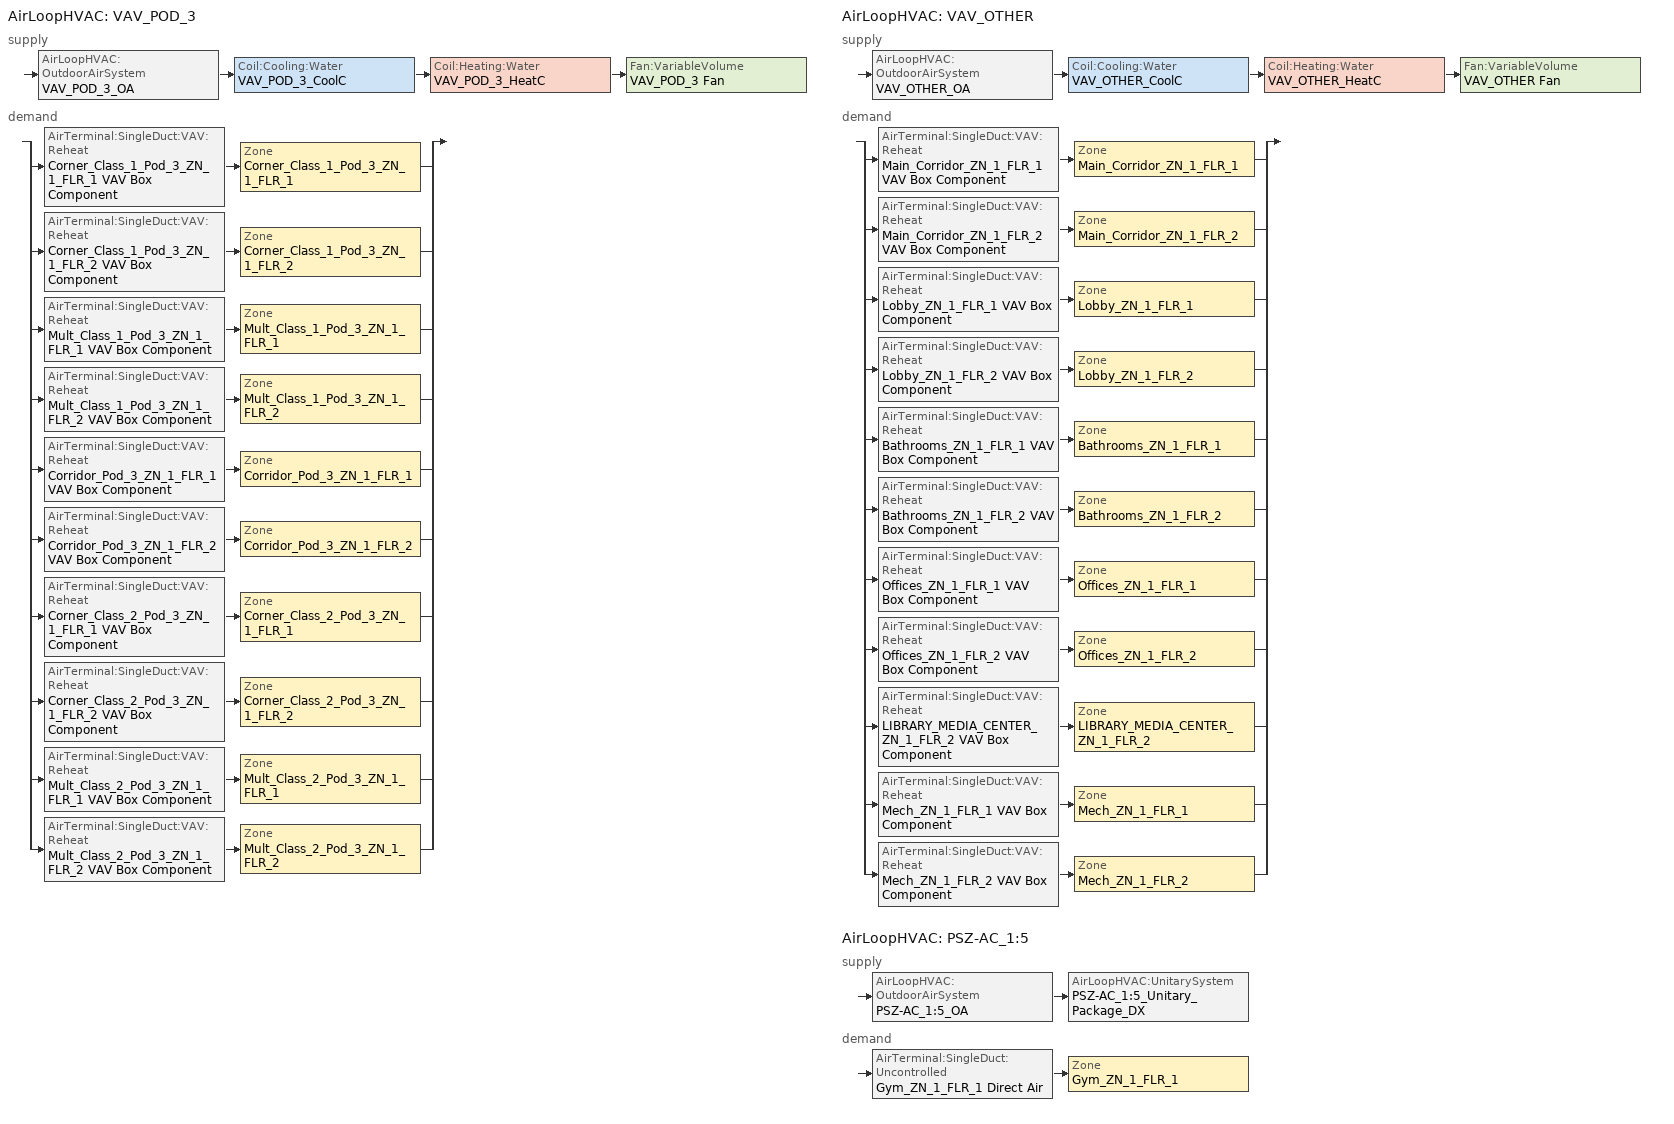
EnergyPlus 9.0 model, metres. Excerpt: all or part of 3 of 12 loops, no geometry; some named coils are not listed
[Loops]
AirLoopHVAC 'VAV_POD_3'
 supply: AirLoopHVAC:OutdoorAirSystem 'VAV_POD_3_OA' > Coil:Cooling:Water 'VAV_POD_3_CoolC' > Coil:Heating:Water 'VAV_POD_3_HeatC' > Fan:VariableVolume 'VAV_POD_3 Fan'
 demand: split
  | AirTerminal:SingleDuct:VAV:Reheat 'Corner_Class_1_Pod_3_ZN_1_FLR_1 VAV Box Component' > Zone 'Corner_Class_1_Pod_3_ZN_1_FLR_1'
  | AirTerminal:SingleDuct:VAV:Reheat 'Corner_Class_1_Pod_3_ZN_1_FLR_2 VAV Box Component' > Zone 'Corner_Class_1_Pod_3_ZN_1_FLR_2'
  | AirTerminal:SingleDuct:VAV:Reheat 'Mult_Class_1_Pod_3_ZN_1_FLR_1 VAV Box Component' > Zone 'Mult_Class_1_Pod_3_ZN_1_FLR_1'
  | AirTerminal:SingleDuct:VAV:Reheat 'Mult_Class_1_Pod_3_ZN_1_FLR_2 VAV Box Component' > Zone 'Mult_Class_1_Pod_3_ZN_1_FLR_2'
  | AirTerminal:SingleDuct:VAV:Reheat 'Corridor_Pod_3_ZN_1_FLR_1 VAV Box Component' > Zone 'Corridor_Pod_3_ZN_1_FLR_1'
  | AirTerminal:SingleDuct:VAV:Reheat 'Corridor_Pod_3_ZN_1_FLR_2 VAV Box Component' > Zone 'Corridor_Pod_3_ZN_1_FLR_2'
  | AirTerminal:SingleDuct:VAV:Reheat 'Corner_Class_2_Pod_3_ZN_1_FLR_1 VAV Box Component' > Zone 'Corner_Class_2_Pod_3_ZN_1_FLR_1'
  | AirTerminal:SingleDuct:VAV:Reheat 'Corner_Class_2_Pod_3_ZN_1_FLR_2 VAV Box Component' > Zone 'Corner_Class_2_Pod_3_ZN_1_FLR_2'
  | AirTerminal:SingleDuct:VAV:Reheat 'Mult_Class_2_Pod_3_ZN_1_FLR_1 VAV Box Component' > Zone 'Mult_Class_2_Pod_3_ZN_1_FLR_1'
  | AirTerminal:SingleDuct:VAV:Reheat 'Mult_Class_2_Pod_3_ZN_1_FLR_2 VAV Box Component' > Zone 'Mult_Class_2_Pod_3_ZN_1_FLR_2'
AirLoopHVAC 'VAV_OTHER'
 supply: AirLoopHVAC:OutdoorAirSystem 'VAV_OTHER_OA' > Coil:Cooling:Water 'VAV_OTHER_CoolC' > Coil:Heating:Water 'VAV_OTHER_HeatC' > Fan:VariableVolume 'VAV_OTHER Fan'
 demand: split
  | AirTerminal:SingleDuct:VAV:Reheat 'Main_Corridor_ZN_1_FLR_1 VAV Box Component' > Zone 'Main_Corridor_ZN_1_FLR_1'
  | AirTerminal:SingleDuct:VAV:Reheat 'Main_Corridor_ZN_1_FLR_2 VAV Box Component' > Zone 'Main_Corridor_ZN_1_FLR_2'
  | AirTerminal:SingleDuct:VAV:Reheat 'Lobby_ZN_1_FLR_1 VAV Box Component' > Zone 'Lobby_ZN_1_FLR_1'
  | AirTerminal:SingleDuct:VAV:Reheat 'Lobby_ZN_1_FLR_2 VAV Box Component' > Zone 'Lobby_ZN_1_FLR_2'
  | AirTerminal:SingleDuct:VAV:Reheat 'Bathrooms_ZN_1_FLR_1 VAV Box Component' > Zone 'Bathrooms_ZN_1_FLR_1'
  | AirTerminal:SingleDuct:VAV:Reheat 'Bathrooms_ZN_1_FLR_2 VAV Box Component' > Zone 'Bathrooms_ZN_1_FLR_2'
  | AirTerminal:SingleDuct:VAV:Reheat 'Offices_ZN_1_FLR_1 VAV Box Component' > Zone 'Offices_ZN_1_FLR_1'
  | AirTerminal:SingleDuct:VAV:Reheat 'Offices_ZN_1_FLR_2 VAV Box Component' > Zone 'Offices_ZN_1_FLR_2'
  | AirTerminal:SingleDuct:VAV:Reheat 'LIBRARY_MEDIA_CENTER_ZN_1_FLR_2 VAV Box Component' > Zone 'LIBRARY_MEDIA_CENTER_ZN_1_FLR_2'
  | AirTerminal:SingleDuct:VAV:Reheat 'Mech_ZN_1_FLR_1 VAV Box Component' > Zone 'Mech_ZN_1_FLR_1'
  | AirTerminal:SingleDuct:VAV:Reheat 'Mech_ZN_1_FLR_2 VAV Box Component' > Zone 'Mech_ZN_1_FLR_2'
AirLoopHVAC 'PSZ-AC_1:5'
 supply: AirLoopHVAC:OutdoorAirSystem 'PSZ-AC_1:5_OA' > AirLoopHVAC:UnitarySystem 'PSZ-AC_1:5_Unitary_Package_DX'
 demand: AirTerminal:SingleDuct:Uncontrolled 'Gym_ZN_1_FLR_1 Direct Air' > Zone 'Gym_ZN_1_FLR_1'
[Sizing:Zone] Zone Cooling Design Supply Air Temperature Input Method=SupplyAirTemperature; Zone Cooling Design Supply Air Temperature {C}=12.8; Zone Heating Design Supply Air Temperature Input Method=SupplyAirTemperature; Zone Heating Design Supply Air Temperature {C}=40; Zone Cooling Design Supply Air Humidity Ratio {kgWater/kgDryAir}=0.0085; Zone Heating Design Supply Air Humidity Ratio {kgWater/kgDryAir}=0.008; Cooling Design Air Flow Rate {m3/s}=0; Cooling Minimum Air Flow {m3/s}=0; Cooling Minimum Air Flow Fraction=0; Heating Design Air Flow Method=DesignDay; Heating Design Air Flow Rate {m3/s}=0
Name | Design Specification Outdoor Air Object | Cooling Design Air Flow Method | Design Specification Zone Air Distribution Object
Corner_Class_1_Pod_3_ZN_1_FLR_1 | SZ DSOA Corner_Class_1_Pod_3_ZN_1_FLR_1 | DesignDay | VAV_Zone_AirDistribution
Corner_Class_1_Pod_3_ZN_1_FLR_2 | SZ DSOA Corner_Class_1_Pod_3_ZN_1_FLR_2 | DesignDay | VAV_Zone_AirDistribution
Mult_Class_1_Pod_3_ZN_1_FLR_1 | SZ DSOA Mult_Class_1_Pod_3_ZN_1_FLR_1 | DesignDay | VAV_Zone_AirDistribution
Mult_Class_1_Pod_3_ZN_1_FLR_2 | SZ DSOA Mult_Class_1_Pod_3_ZN_1_FLR_2 | DesignDay | VAV_Zone_AirDistribution
Corridor_Pod_3_ZN_1_FLR_1 | SZ DSOA Corridor_Pod_3_ZN_1_FLR_1 | DesignDay | VAV_Zone_AirDistribution
Corridor_Pod_3_ZN_1_FLR_2 | SZ DSOA Corridor_Pod_3_ZN_1_FLR_2 | DesignDay | VAV_Zone_AirDistribution
Corner_Class_2_Pod_3_ZN_1_FLR_1 | SZ DSOA Corner_Class_2_Pod_3_ZN_1_FLR_1 | DesignDay | VAV_Zone_AirDistribution
Corner_Class_2_Pod_3_ZN_1_FLR_2 | SZ DSOA Corner_Class_2_Pod_3_ZN_1_FLR_2 | DesignDay | VAV_Zone_AirDistribution
Mult_Class_2_Pod_3_ZN_1_FLR_1 | SZ DSOA Mult_Class_2_Pod_3_ZN_1_FLR_1 | DesignDay | VAV_Zone_AirDistribution
Mult_Class_2_Pod_3_ZN_1_FLR_2 | SZ DSOA Mult_Class_2_Pod_3_ZN_1_FLR_2 | DesignDay | VAV_Zone_AirDistribution
Main_Corridor_ZN_1_FLR_1 | SZ DSOA Main_Corridor_ZN_1_FLR_1 | DesignDay | VAV_Zone_AirDistribution
Main_Corridor_ZN_1_FLR_2 | SZ DSOA Main_Corridor_ZN_1_FLR_2 | DesignDay | VAV_Zone_AirDistribution
Lobby_ZN_1_FLR_1 | SZ DSOA Lobby_ZN_1_FLR_1 | DesignDay | VAV_Zone_AirDistribution
Lobby_ZN_1_FLR_2 | SZ DSOA Lobby_ZN_1_FLR_2 | DesignDay | VAV_Zone_AirDistribution
Bathrooms_ZN_1_FLR_1 | SZ DSOA Bathrooms_ZN_1_FLR_1 | DesignDayWithLimit | VAV_Zone_AirDistribution
Bathrooms_ZN_1_FLR_2 | SZ DSOA Bathrooms_ZN_1_FLR_2 | DesignDayWithLimit | VAV_Zone_AirDistribution
Offices_ZN_1_FLR_1 | SZ DSOA Offices_ZN_1_FLR_1 | DesignDay | VAV_Zone_AirDistribution
Offices_ZN_1_FLR_2 | SZ DSOA Offices_ZN_1_FLR_2 | DesignDay | VAV_Zone_AirDistribution
Gym_ZN_1_FLR_1 | SZ DSOA Gym_ZN_1_FLR_1 | DesignDay
LIBRARY_MEDIA_CENTER_ZN_1_FLR_2 | SZ DSOA LIBRARY_MEDIA_CENTER_ZN_1_FLR_2 | DesignDay | VAV_Zone_AirDistribution
Mech_ZN_1_FLR_1 | SZ DSOA Mech_ZN_1_FLR_1 | DesignDay | VAV_Zone_AirDistribution
Mech_ZN_1_FLR_2 | SZ DSOA Mech_ZN_1_FLR_2 | DesignDay | VAV_Zone_AirDistribution
[DesignSpecification:OutdoorAir]
Name | Outdoor Air Method | Outdoor Air Flow per Zone Floor Area {m3/s-m2} | Outdoor Air Flow per Person {m3/s-person}
SZ DSOA Corner_Class_1_Pod_3_ZN_1_FLR_1; SZ DSOA Corner_Class_1_Pod_3_ZN_1_FLR_2; SZ DSOA Mult_Class_1_Pod_3_ZN_1_FLR_1; SZ DSOA Mult_Class_1_Pod_3_ZN_1_FLR_2; SZ DSOA Corner_Class_2_Pod_3_ZN_1_FLR_1; SZ DSOA Corner_Class_2_Pod_3_ZN_1_FLR_2; SZ DSOA Mult_Class_2_Pod_3_ZN_1_FLR_1; SZ DSOA Mult_Class_2_Pod_3_ZN_1_FLR_2 | Flow/Area | 0.00238745
SZ DSOA Corridor_Pod_3_ZN_1_FLR_1; SZ DSOA Corridor_Pod_3_ZN_1_FLR_2; SZ DSOA Main_Corridor_ZN_1_FLR_1; SZ DSOA Main_Corridor_ZN_1_FLR_2; SZ DSOA Lobby_ZN_1_FLR_1; SZ DSOA Lobby_ZN_1_FLR_2 | Flow/Area | 0.000304781
SZ DSOA Bathrooms_ZN_1_FLR_1; SZ DSOA Bathrooms_ZN_1_FLR_2 | Flow/area | 0
SZ DSOA Offices_ZN_1_FLR_1; SZ DSOA Offices_ZN_1_FLR_2 | Flow/Area | 0.000431773
SZ DSOA Gym_ZN_1_FLR_1 | Flow/Area | 0.00152391
SZ DSOA LIBRARY_MEDIA_CENTER_ZN_1_FLR_2 | Flow/Area | 0.000863546
SZ DSOA Mech_ZN_1_FLR_1; SZ DSOA Mech_ZN_1_FLR_2 | Flow/Area | 0
Design_Spec_OA_Classroom | Sum | 0.000609562 | 0.00471921
Design_Spec_OA_Corridor; Design_Spec_OA_Lobby | Sum | 0.000304781 | 1e-08
Design_Spec_OA_0 | Sum |  | 1e-08
Design_Spec_OA_Office | Sum | 0.000431773 | 1e-08
Design_Spec_OA_Library | Sum | 0.000863546 | 1e-08
[DesignSpecification:ZoneAirDistribution] Zone Air Distribution Effectiveness in Cooling Mode=1; Zone Air Distribution Effectiveness in Heating Mode=1
Name | Minimum Zone Ventilation Efficiency
VAV_Zone_AirDistribution | 0.6
Design_Spec_ZAD_1
[Sizing:System] Type of Load to Size On=Sensible; Preheat Design Temperature {C}=7; Preheat Design Humidity Ratio {kgWater/kgDryAir}=0.008; Precool Design Temperature {C}=12.8; Precool Design Humidity Ratio {kgWater/kgDryAir}=0.008; Central Cooling Design Supply Air Temperature {C}=12.8; Type of Zone Sum to Use=Coincident; 100% Outdoor Air in Cooling=No; 100% Outdoor Air in Heating=No; Central Cooling Design Supply Air Humidity Ratio {kgWater/kgDryAir}=0.0085; Central Heating Design Supply Air Humidity Ratio {kgWater/kgDryAir}=0.008; Cooling Supply Air Flow Rate Method=DesignDay; Cooling Supply Air Flow Rate {m3/s}=0; Heating Supply Air Flow Rate Method=DesignDay; Heating Supply Air Flow Rate {m3/s}=0; System Outdoor Air Method=ZoneSum
Name | Design Outdoor Air Flow Rate {m3/s} | Central Heating Maximum System Air Flow Ratio | Central Heating Design Supply Air Temperature {C} | Zone Maximum Outdoor Air Fraction | Cooling Design Capacity Method | Cooling Design Capacity {W} | Heating Design Capacity Method | Heating Design Capacity {W} | Central Cooling Capacity Control Method
VAV_POD_3 | 7.5943 | 0.3 | 12.8
VAV_OTHER | 2.6769 | 0.3 | 12.8
PSZ-AC_1:5 | AUTOSIZE | 1 | 40 | 1 | CoolingDesignCapacity | autosize | HeatingDesignCapacity | autosize | OnOff
[ZoneControl:Thermostat] Control Type Schedule=Dual Zone Control Type Sched
Name | Zone or ZoneList | Control 1
Corner_Class_1_Pod_3_ZN_1_FLR_1 Thermostat | Corner_Class_1_Pod_3_ZN_1_FLR_1 | Corner_Class_1_Pod_3_ZN_1_FLR_1 DualSPSched
Corner_Class_1_Pod_3_ZN_1_FLR_2 Thermostat | Corner_Class_1_Pod_3_ZN_1_FLR_2 | Corner_Class_1_Pod_3_ZN_1_FLR_2 DualSPSched
Mult_Class_1_Pod_3_ZN_1_FLR_1 Thermostat | Mult_Class_1_Pod_3_ZN_1_FLR_1 | Mult_Class_1_Pod_3_ZN_1_FLR_1 DualSPSched
Mult_Class_1_Pod_3_ZN_1_FLR_2 Thermostat | Mult_Class_1_Pod_3_ZN_1_FLR_2 | Mult_Class_1_Pod_3_ZN_1_FLR_2 DualSPSched
Corridor_Pod_3_ZN_1_FLR_1 Thermostat | Corridor_Pod_3_ZN_1_FLR_1 | Corridor_Pod_3_ZN_1_FLR_1 DualSPSched
Corridor_Pod_3_ZN_1_FLR_2 Thermostat | Corridor_Pod_3_ZN_1_FLR_2 | Corridor_Pod_3_ZN_1_FLR_2 DualSPSched
Corner_Class_2_Pod_3_ZN_1_FLR_1 Thermostat | Corner_Class_2_Pod_3_ZN_1_FLR_1 | Corner_Class_2_Pod_3_ZN_1_FLR_1 DualSPSched
Corner_Class_2_Pod_3_ZN_1_FLR_2 Thermostat | Corner_Class_2_Pod_3_ZN_1_FLR_2 | Corner_Class_2_Pod_3_ZN_1_FLR_2 DualSPSched
Mult_Class_2_Pod_3_ZN_1_FLR_1 Thermostat | Mult_Class_2_Pod_3_ZN_1_FLR_1 | Mult_Class_2_Pod_3_ZN_1_FLR_1 DualSPSched
Mult_Class_2_Pod_3_ZN_1_FLR_2 Thermostat | Mult_Class_2_Pod_3_ZN_1_FLR_2 | Mult_Class_2_Pod_3_ZN_1_FLR_2 DualSPSched
Main_Corridor_ZN_1_FLR_1 Thermostat | Main_Corridor_ZN_1_FLR_1 | Main_Corridor_ZN_1_FLR_1 DualSPSched
Main_Corridor_ZN_1_FLR_2 Thermostat | Main_Corridor_ZN_1_FLR_2 | Main_Corridor_ZN_1_FLR_2 DualSPSched
Lobby_ZN_1_FLR_1 Thermostat | Lobby_ZN_1_FLR_1 | Lobby_ZN_1_FLR_1 DualSPSched
Lobby_ZN_1_FLR_2 Thermostat | Lobby_ZN_1_FLR_2 | Lobby_ZN_1_FLR_2 DualSPSched
Bathrooms_ZN_1_FLR_1 Thermostat | Bathrooms_ZN_1_FLR_1 | Bathrooms_ZN_1_FLR_1 DualSPSched
Bathrooms_ZN_1_FLR_2 Thermostat | Bathrooms_ZN_1_FLR_2 | Bathrooms_ZN_1_FLR_2 DualSPSched
Offices_ZN_1_FLR_1 Thermostat | Offices_ZN_1_FLR_1 | Offices_ZN_1_FLR_1 DualSPSched
Offices_ZN_1_FLR_2 Thermostat | Offices_ZN_1_FLR_2 | Offices_ZN_1_FLR_2 DualSPSched
Gym_ZN_1_FLR_1 Thermostat | Gym_ZN_1_FLR_1 | Gym_ZN_1_FLR_1 DualSPSched
LIBRARY_MEDIA_CENTER_ZN_1_FLR_2 Thermostat | LIBRARY_MEDIA_CENTER_ZN_1_FLR_2 | LIBRARY_MEDIA_CENTER_ZN_1_FLR_2 DualSPSched
Mech_ZN_1_FLR_1 Thermostat | Mech_ZN_1_FLR_1 | Mech_ZN_1_FLR_1 DualSPSched
Mech_ZN_1_FLR_2 Thermostat | Mech_ZN_1_FLR_2 | Mech_ZN_1_FLR_2 DualSPSched
[ThermostatSetpoint:DualSetpoint]
Name | Heating Setpoint Temperature Schedule | Cooling Setpoint Temperature Schedule
Corner_Class_1_Pod_3_ZN_1_FLR_1 DualSPSched; Corner_Class_1_Pod_3_ZN_1_FLR_2 DualSPSched; Mult_Class_1_Pod_3_ZN_1_FLR_1 DualSPSched; Mult_Class_1_Pod_3_ZN_1_FLR_2 DualSPSched; Corridor_Pod_3_ZN_1_FLR_1 DualSPSched; Corridor_Pod_3_ZN_1_FLR_2 DualSPSched; Corner_Class_2_Pod_3_ZN_1_FLR_1 DualSPSched; Corner_Class_2_Pod_3_ZN_1_FLR_2 DualSPSched; Mult_Class_2_Pod_3_ZN_1_FLR_1 DualSPSched; Mult_Class_2_Pod_3_ZN_1_FLR_2 DualSPSched; Main_Corridor_ZN_1_FLR_1 DualSPSched; Main_Corridor_ZN_1_FLR_2 DualSPSched; Lobby_ZN_1_FLR_1 DualSPSched; Lobby_ZN_1_FLR_2 DualSPSched; Gym_ZN_1_FLR_1 DualSPSched; LIBRARY_MEDIA_CENTER_ZN_1_FLR_2 DualSPSched | HTGSETP_SCH_YES_OPTIMUM | CLGSETP_SCH_YES_OPTIMUM
Bathrooms_ZN_1_FLR_1 DualSPSched; Bathrooms_ZN_1_FLR_2 DualSPSched; Mech_ZN_1_FLR_1 DualSPSched; Mech_ZN_1_FLR_2 DualSPSched | HTGSETP_SCH_Setback | CLGSETP_SCH_setup
Offices_ZN_1_FLR_1 DualSPSched; Offices_ZN_1_FLR_2 DualSPSched | HTGSETP_SCH_YES_OPTIMUM_w_SB | CLGSETP_SCH_YES_OPTIMUM_w_SB
[AirTerminal:SingleDuct:Uncontrolled]
Gym_ZN_1_FLR_1 Direct Air: Availability Schedule=ALWAYS_ON; Maximum Air Flow Rate {m3/s}=AUTOSIZE
[AirTerminal:SingleDuct:VAV:Reheat] Availability Schedule=ALWAYS_ON; Maximum Air Flow Rate {m3/s}=AUTOSIZE; Maximum Hot Water or Steam Flow Rate {m3/s}=AUTOSIZE; Minimum Hot Water or Steam Flow Rate {m3/s}=0; Convergence Tolerance=0.001; Damper Heating Action=ReverseWithLimits; Maximum Flow Fraction During Reheat=0.5; Maximum Reheat Air Temperature {C}=40
Name | Zone Minimum Air Flow Input Method | Constant Minimum Air Flow Fraction | Reheat Coil | Minimum Air Flow Fraction Schedule
Corner_Class_1_Pod_3_ZN_1_FLR_1 VAV Box Component | Constant | 1 | Corner_Class_1_Pod_3_ZN_1_FLR_1 VAV Box Reheat Coil
Corner_Class_1_Pod_3_ZN_1_FLR_2 VAV Box Component | Constant | 1 | Corner_Class_1_Pod_3_ZN_1_FLR_2 VAV Box Reheat Coil
Mult_Class_1_Pod_3_ZN_1_FLR_1 VAV Box Component | Constant | 1 | Mult_Class_1_Pod_3_ZN_1_FLR_1 VAV Box Reheat Coil
Mult_Class_1_Pod_3_ZN_1_FLR_2 VAV Box Component | Constant | 1 | Mult_Class_1_Pod_3_ZN_1_FLR_2 VAV Box Reheat Coil
Corridor_Pod_3_ZN_1_FLR_1 VAV Box Component | Constant | 0.56 | Corridor_Pod_3_ZN_1_FLR_1 VAV Box Reheat Coil
Corridor_Pod_3_ZN_1_FLR_2 VAV Box Component | Constant | 0.355 | Corridor_Pod_3_ZN_1_FLR_2 VAV Box Reheat Coil
Corner_Class_2_Pod_3_ZN_1_FLR_1 VAV Box Component | Constant | 1 | Corner_Class_2_Pod_3_ZN_1_FLR_1 VAV Box Reheat Coil
Corner_Class_2_Pod_3_ZN_1_FLR_2 VAV Box Component | Constant | 1 | Corner_Class_2_Pod_3_ZN_1_FLR_2 VAV Box Reheat Coil
Mult_Class_2_Pod_3_ZN_1_FLR_1 VAV Box Component | Constant | 1 | Mult_Class_2_Pod_3_ZN_1_FLR_1 VAV Box Reheat Coil
Mult_Class_2_Pod_3_ZN_1_FLR_2 VAV Box Component | Constant | 1 | Mult_Class_2_Pod_3_ZN_1_FLR_2 VAV Box Reheat Coil
Main_Corridor_ZN_1_FLR_1 VAV Box Component | Constant | 0.547 | Main_Corridor_ZN_1_FLR_1 VAV Box Reheat Coil
Main_Corridor_ZN_1_FLR_2 VAV Box Component | Constant | 0.359 | Main_Corridor_ZN_1_FLR_2 VAV Box Reheat Coil
Lobby_ZN_1_FLR_1 VAV Box Component | Constant | 0.456 | Lobby_ZN_1_FLR_1 VAV Box Reheat Coil
Lobby_ZN_1_FLR_2 VAV Box Component | Constant | 0.314 | Lobby_ZN_1_FLR_2 VAV Box Reheat Coil
Bathrooms_ZN_1_FLR_1 VAV Box Component | Constant | 0.01 | Bathrooms_ZN_1_FLR_1 VAV Box Reheat Coil
Bathrooms_ZN_1_FLR_2 VAV Box Component | Constant | 0.01 | Bathrooms_ZN_1_FLR_2 VAV Box Reheat Coil
Offices_ZN_1_FLR_1 VAV Box Component | Scheduled |  | Offices_ZN_1_FLR_1 VAV Box Reheat Coil | Offices_ZN_1_FLR_1_MDP_Sch
Offices_ZN_1_FLR_2 VAV Box Component | Scheduled |  | Offices_ZN_1_FLR_2 VAV Box Reheat Coil | Offices_ZN_1_FLR_2_MDP_Sch
LIBRARY_MEDIA_CENTER_ZN_1_FLR_2 VAV Box Component | Constant | 0.673 | LIBRARY_MEDIA_CENTER_ZN_1_FLR_2 VAV Box Reheat Coil
Mech_ZN_1_FLR_1 VAV Box Component | Constant | 0.01 | Mech_ZN_1_FLR_1 VAV Box Reheat Coil
Mech_ZN_1_FLR_2 VAV Box Component | Constant | 0.01 | Mech_ZN_1_FLR_2 VAV Box Reheat Coil
[Zone equipment]
Corner_Class_1_Pod_3_ZN_1_FLR_1: Corner_Class_1_Pod_3_ZN_1_FLR_1 VAV Box Component
Corner_Class_1_Pod_3_ZN_1_FLR_2: Corner_Class_1_Pod_3_ZN_1_FLR_2 VAV Box Component
Mult_Class_1_Pod_3_ZN_1_FLR_1: Mult_Class_1_Pod_3_ZN_1_FLR_1 VAV Box Component
Mult_Class_1_Pod_3_ZN_1_FLR_2: Mult_Class_1_Pod_3_ZN_1_FLR_2 VAV Box Component
Corridor_Pod_3_ZN_1_FLR_1: Corridor_Pod_3_ZN_1_FLR_1 VAV Box Component
Corridor_Pod_3_ZN_1_FLR_2: Corridor_Pod_3_ZN_1_FLR_2 VAV Box Component
Corner_Class_2_Pod_3_ZN_1_FLR_1: Corner_Class_2_Pod_3_ZN_1_FLR_1 VAV Box Component
Corner_Class_2_Pod_3_ZN_1_FLR_2: Corner_Class_2_Pod_3_ZN_1_FLR_2 VAV Box Component
Mult_Class_2_Pod_3_ZN_1_FLR_1: Mult_Class_2_Pod_3_ZN_1_FLR_1 VAV Box Component
Mult_Class_2_Pod_3_ZN_1_FLR_2: Mult_Class_2_Pod_3_ZN_1_FLR_2 VAV Box Component
Main_Corridor_ZN_1_FLR_1: Main_Corridor_ZN_1_FLR_1 dummy Exhaust Fan, Main_Corridor_ZN_1_FLR_1 VAV Box Component
Main_Corridor_ZN_1_FLR_2: Main_Corridor_ZN_1_FLR_2 dummy Exhaust Fan, Main_Corridor_ZN_1_FLR_2 VAV Box Component
Lobby_ZN_1_FLR_1: Lobby_ZN_1_FLR_1 VAV Box Component
Lobby_ZN_1_FLR_2: Lobby_ZN_1_FLR_2 VAV Box Component
Bathrooms_ZN_1_FLR_1: Bathrooms_ZN_1_FLR_1 Exhaust Fan, Bathrooms_ZN_1_FLR_1 VAV Box Component
Bathrooms_ZN_1_FLR_2: Bathrooms_ZN_1_FLR_2 Exhaust Fan, Bathrooms_ZN_1_FLR_2 VAV Box Component
Offices_ZN_1_FLR_1: Offices_ZN_1_FLR_1 VAV Box Component
Offices_ZN_1_FLR_2: Offices_ZN_1_FLR_2 VAV Box Component
Gym_ZN_1_FLR_1: GYM_ZN_1_FLR_1 dummy Exhaust Fan, Gym_ZN_1_FLR_1 Direct Air
LIBRARY_MEDIA_CENTER_ZN_1_FLR_2: LIBRARY_MEDIA_CENTER_ZN_1_FLR_2 VAV Box Component
Mech_ZN_1_FLR_1: Mech_ZN_1_FLR_1 VAV Box Component
Mech_ZN_1_FLR_2: Mech_ZN_1_FLR_2 VAV Box Component
[Fan:SystemModel]
PSZ-AC_1:5_addAQ Fan: HVACOperationSchd, AUTOSIZE, Discrete, 1, 622.5, 0.895, 1, AUTOSIZE, TotalEfficiencyAndPressure, 0.58175, 622.5, 2, 0.66, 0.4, 1, 1
[Fan:VariableVolume] Availability Schedule=HVACOperationSchd; Fan Total Efficiency=0.6084; Maximum Flow Rate {m3/s}=AUTOSIZE; Fan Power Minimum Flow Rate Input Method=Fraction; Fan Power Minimum Flow Fraction=0.25; Motor Efficiency=0.936; Motor In Airstream Fraction=1; Fan Power Coefficient 1=0.0408; Fan Power Coefficient 2=0.088; Fan Power Coefficient 3=-0.0729; Fan Power Coefficient 4=0.9437; Fan Power Coefficient 5=0
Name | Pressure Rise {Pa}
VAV_POD_3 Fan | 1389.42
VAV_OTHER Fan | 1314.72
[Fan:ZoneExhaust]
Name | Availability Schedule | Fan Total Efficiency | Pressure Rise {Pa} | Maximum Flow Rate {m3/s} | Balanced Exhaust Fraction Schedule
Bathrooms_ZN_1_FLR_1 Exhaust Fan | Hours_of_operation | 0.385 | 125 | 0.283168 | Bathrooms_ZN_1_FLR_1 Exhaust Fan Balanced Exhaust Fraction Schedule
Main_Corridor_ZN_1_FLR_1 dummy Exhaust Fan; Main_Corridor_ZN_1_FLR_2 dummy Exhaust Fan | Hours_of_operation | 1 | 1e-07 | 0.283168
Bathrooms_ZN_1_FLR_2 Exhaust Fan | Hours_of_operation | 0.385 | 125 | 0.283168 | Bathrooms_ZN_1_FLR_2 Exhaust Fan Balanced Exhaust Fraction Schedule
GYM_ZN_1_FLR_1 dummy Exhaust Fan | Kitchen_Exhaust_SCH | 1 | 1e-07 | 2.29414
[Coil:Cooling:Water] Availability Schedule=ALWAYS_ON; Design Water Flow Rate {m3/s}=AUTOSIZE; Design Air Flow Rate {m3/s}=AUTOSIZE; Design Inlet Water Temperature {C}=AUTOSIZE; Design Inlet Air Temperature {C}=AUTOSIZE; Design Outlet Air Temperature {C}=AUTOSIZE; Design Inlet Air Humidity Ratio {kgWater/kgDryAir}=AUTOSIZE; Design Outlet Air Humidity Ratio {kgWater/kgDryAir}=AUTOSIZE; Type of Analysis=SimpleAnalysis; Heat Exchanger Configuration=CrossFlow
VAV_POD_3_CoolC; VAV_OTHER_CoolC
[Coil:Cooling:DX:MultiSpeed]
PSZ-AC_1:5_CoolC DXCoil: ALWAYS_ON, AirCooled, No, No, 10, 2, Electricity, 2, 41685.71, 0.67608, 3.39929, 2.23825, 0, PSZ-AC_CoolCLennoxStandard10Ton_TGA120S2B_CapFT, PSZ-AC_CoolCLennoxStandard10Ton_TGA120S2B_CapFF, PSZ-AC_CoolCLennoxStandard10Ton_TGA120S2B_EIRFT, PSZ-AC_CoolCLennoxStandard10Ton_TGA120S2B_EIRFFF, PSZ-AC_CoolCLennoxStandard10Ton_TGA120S2B_PLR, 0.2, 0.9, 83371.42, 0.67608, 3.39929, 3.35737, 0, PSZ-AC_CoolCLennoxStandard10Ton_TGA120S2B_CapFT, PSZ-AC_CoolCLennoxStandard10Ton_TGA120S2B_CapFF, PSZ-AC_CoolCLennoxStandard10Ton_TGA120S2B_EIRFT, PSZ-AC_CoolCLennoxStandard10Ton_TGA120S2B_EIRFFF, PSZ-AC_CoolCLennoxStandard10Ton_TGA120S2B_PLR, 0.2, 0.9
[Coil:Heating:Water] Availability Schedule=ALWAYS_ON; U-Factor Times Area Value {W/K}=AUTOSIZE; Maximum Water Flow Rate {m3/s}=AUTOSIZE; Performance Input Method=UFactorTimesAreaAndDesignWaterFlowRate; Rated Capacity {W}=AUTOSIZE; Rated Inlet Water Temperature {C}=82.2; Rated Inlet Air Temperature {C}=12.8; Rated Outlet Water Temperature {C}=71.1; Rated Outlet Air Temperature {C}=40
VAV_POD_3_HeatC; VAV_OTHER_HeatC
[Coil:Heating:Fuel]
PSZ-AC_1:5_HeatC: Availability Schedule=ALWAYS_ON; Fuel Type=NaturalGas; Burner Efficiency=0.8; Nominal Capacity {W}=AUTOSIZE
[AirLoopHVAC:UnitarySystem]
PSZ-AC_1:5_Unitary_Package_DX: Control Type=Load; Controlling Zone or Thermostat Location=Gym_ZN_1_FLR_1; Dehumidification Control Type=None; Availability Schedule=ALWAYS_ON; Supply Fan=PSZ-AC_1:5_addAQ Fan; Fan Placement=DrawThrough; Supply Air Fan Operating Mode Schedule=HVACOperationSchd; Heating Coil=PSZ-AC_1:5_HeatC; DX Heating Coil Sizing Ratio=1; Cooling Coil=PSZ-AC_1:5_CoolC DXCoil; Use DOAS DX Cooling Coil=No; Minimum Supply Air Temperature {C}=2; Latent Load Control=SensibleOnlyLoadControl; Cooling Supply Air Flow Rate Method=SupplyAirFlowRate; Cooling Supply Air Flow Rate {m3/s}=AUTOSIZE; Heating Supply Air Flow Rate Method=SupplyAirFlowRate; Heating Supply Air Flow Rate {m3/s}=AUTOSIZE; No Load Supply Air Flow Rate Method=SupplyAirFlowRate; No Load Supply Air Flow Rate {m3/s}=AUTOSIZE; Maximum Supply Air Temperature {C}=AUTOSIZE; Design Specification Multispeed Object=PSZ-AC_1:5_Unitary_Package_DX_Perf
[UnitarySystemPerformance:Multispeed]
PSZ-AC_1:5_Unitary_Package_DX_Perf: 2, 2, No, 0.66, 1, 0.66, 1, 1
[Controller:WaterCoil] Control Variable=Temperature; Actuator Variable=Flow; Maximum Actuated Flow {m3/s}=AUTOSIZE; Minimum Actuated Flow {m3/s}=0
Name | Action | Controller Convergence Tolerance {deltaC}
VAV_POD_3_CoolC_Controller; VAV_OTHER_CoolC_Controller | Reverse
VAV_POD_3_HeatC_Controller; VAV_OTHER_HeatC_Controller | Normal | 0.0001
[Controller:OutdoorAir] Maximum Outdoor Air Flow Rate {m3/s}=AUTOSIZE; Economizer Control Action Type=ModulateFlow; Lockout Type=LockoutWithHeating; Minimum Limit Type=FixedMinimum; Minimum Outdoor Air Schedule=MinOA_MotorizedDamper_Sched
Name | Minimum Outdoor Air Flow Rate {m3/s} | Economizer Control Type,             !- Economizer Control Typ | Maximum Fraction of Outdoor Air Schedule | Mechanical Ventilation Controller | Heat Recovery Bypass Control Type | Minimum Outdoor Air Flow Rate {m3/s}                        !- Minimum Outdoor Air Flow Rate {m3/s} | Economizer Control Type,             !- Economizer Control | Economizer Control Type
VAV_POD_3_OA_Controller | 0 | DifferentialEnthalpy | VAV_POD_3 Max OA Fraction | VAV_POD_3_MultiZone | BypassWhenOAFlowGreaterThanMinimum
VAV_OTHER_OA_Controller |  |  | VAV_OTHER Max OA Fraction | VAV_OTHER_MultiZone | BypassWhenOAFlowGreaterThanMinimum | 0 | DifferentialEnthalpy
PSZ-AC_1:5_OA_Controller | AUTOSIZE |  |  |  |  |  |  | DifferentialEnthalpy
[AirLoopHVAC] Design Supply Air Flow Rate {m3/s}=AUTOSIZE
VAV_POD_3; VAV_OTHER; PSZ-AC_1:5
[SetpointManager:Scheduled] Control Variable=Temperature; Schedule=VAV-Supply-Air-Temp-Sch
Name | Setpoint Node or NodeList
VAV_POD_3 SAT setpoint | VAV_POD_3 Supply Equipment Outlet Node
VAV_OTHER SAT setpoint | VAV_OTHER Supply Equipment Outlet Node
[SetpointManager:SingleZone:Heating]
SupAirTemp MngrGym_ZN_1_FLR_1 - Htg: Control Variable=Temperature; Minimum Supply Air Temperature {C}=10; Maximum Supply Air Temperature {C}=50; Control Zone=Gym_ZN_1_FLR_1; Setpoint Node or NodeList=PSZ-AC_1:5 Supply Equipment Outlet Node
[SetpointManager:SingleZone:Cooling]
SupAirTemp MngrGym_ZN_1_FLR_1 - Clg: Control Variable=Temperature; Minimum Supply Air Temperature {C}=10; Maximum Supply Air Temperature {C}=50; Control Zone=Gym_ZN_1_FLR_1; Setpoint Node or NodeList=PSZ-AC_1:5 Zone Equipment Inlet Node
[SetpointManager:MixedAir] Control Variable=Temperature
Name | Setpoint Node or NodeList
VAV_POD_3_CoolC SAT Manager | VAV_POD_3_CoolC-VAV_POD_3_HeatCNode
VAV_POD_3_HeatC SAT Manager | VAV_POD_3_HeatC-VAV_POD_3 FanNode
VAV_POD_3_OAMixed Air Temp Manager | VAV_POD_3_OA-VAV_POD_3_CoolCNode
VAV_OTHER_CoolC SAT Manager | VAV_OTHER_CoolC-VAV_OTHER_HeatCNode
VAV_OTHER_HeatC SAT Manager | VAV_OTHER_HeatC-VAV_OTHER FanNode
VAV_OTHER_OAMixed Air Temp Manager | VAV_OTHER_OA-VAV_OTHER_CoolCNode
PSZ-AC_1:5_CoolC SAT Manager | PSZ-AC_1:5_CoolC-PSZ-AC_1:5_HeatCNode
PSZ-AC_1:5_HeatC MixedAir Manager | PSZ-AC_1:5_HeatC-PSZ-AC_1:5 FanNode
PSZ-AC_1:5_OAMixed Air Temp Manager | PSZ-AC_1:5_OA-PSZ-AC_1:5_CoolCNode
[SetpointManager:OutdoorAirPretreat] Control Variable=Temperature; Minimum Setpoint Temperature {C}=-99; Maximum Setpoint Temperature {C}=99; Minimum Setpoint Humidity Ratio {kgWater/kgDryAir}=0.00001; Maximum Setpoint Humidity Ratio {kgWater/kgDryAir}=1
Name | Setpoint Node or NodeList
VAV_Pod_3 Heat Exchanger Supply Air Temp Manager | VAV_Pod_3 Heat Recovery Outlet Node
VAV_OTHER Heat Exchanger Supply Air Temp Manager | VAV_OTHER Heat Recovery Outlet Node
[HeatExchanger:AirToAir:SensibleAndLatent] Availability Schedule=Always_On; Nominal Supply Air Flow Rate {m3/s}=AUTOSIZE; Sensible Effectiveness at 100% Heating Air Flow=0.7; Latent Effectiveness at 100% Heating Air Flow=0.6; Sensible Effectiveness at 75% Heating Air Flow=0.7; Latent Effectiveness at 75% Heating Air Flow=0.6; Sensible Effectiveness at 100% Cooling Air Flow=0.75; Latent Effectiveness at 100% Cooling Air Flow=0.6; Sensible Effectiveness at 75% Cooling Air Flow=0.75; Latent Effectiveness at 75% Cooling Air Flow=0.6; Supply Air Outlet Temperature Control=Yes; Heat Exchanger Type=Rotary; Frost Control Type=ExhaustOnly; Threshold Temperature {C}=-23.3; Initial Defrost Time Fraction=0.167; Rate of Defrost Time Fraction Increase {1/K}=1.44
Name | Nominal Electric Power {W}
VAV_Pod_3 OA Heat Recovery | 5498.91
VAV_OTHER OA Heat Recovery | 1970.68
[Controller:MechanicalVentilation]
VAV_POD_3_MultiZone: MinOA_MotorizedDamper_Sched, No, VentilationRateProcedure, Corner_Class_1_Pod_3_ZN_1_FLR_1, Design_Spec_OA_Classroom, Design_Spec_ZAD_1, Corner_Class_1_Pod_3_ZN_1_FLR_2, Design_Spec_OA_Classroom, Design_Spec_ZAD_1, Mult_Class_1_Pod_3_ZN_1_FLR_1, Design_Spec_OA_Classroom, Design_Spec_ZAD_1, Mult_Class_1_Pod_3_ZN_1_FLR_2, Design_Spec_OA_Classroom, Design_Spec_ZAD_1, Corridor_Pod_3_ZN_1_FLR_1, Design_Spec_OA_Corridor, Design_Spec_ZAD_1, Corridor_Pod_3_ZN_1_FLR_2, Design_Spec_OA_Corridor, Design_Spec_ZAD_1, Corner_Class_2_Pod_3_ZN_1_FLR_1, Design_Spec_OA_Classroom, Design_Spec_ZAD_1, Corner_Class_2_Pod_3_ZN_1_FLR_2, Design_Spec_OA_Classroom, Design_Spec_ZAD_1, Mult_Class_2_Pod_3_ZN_1_FLR_1, Design_Spec_OA_Classroom, Design_Spec_ZAD_1, Mult_Class_2_Pod_3_ZN_1_FLR_2, Design_Spec_OA_Classroom, Design_Spec_ZAD_1
VAV_OTHER_MultiZone: MinOA_MotorizedDamper_Sched, Yes, VentilationRateProcedure, Main_Corridor_ZN_1_FLR_1, Design_Spec_OA_Corridor, Design_Spec_ZAD_1, Main_Corridor_ZN_1_FLR_2, Design_Spec_OA_Corridor, Design_Spec_ZAD_1, Lobby_ZN_1_FLR_1, Design_Spec_OA_Lobby, Design_Spec_ZAD_1, Lobby_ZN_1_FLR_2, Design_Spec_OA_Lobby, Design_Spec_ZAD_1, Bathrooms_ZN_1_FLR_1, Design_Spec_OA_0, Design_Spec_ZAD_1, Bathrooms_ZN_1_FLR_2, Design_Spec_OA_0, Design_Spec_ZAD_1, Offices_ZN_1_FLR_1, Design_Spec_OA_Office, Design_Spec_ZAD_1, Offices_ZN_1_FLR_2, Design_Spec_OA_Office, Design_Spec_ZAD_1, Library_Media_Center_ZN_1_FLR_2, Design_Spec_OA_Library, Design_Spec_ZAD_1, Mech_ZN_1_FLR_1, Design_Spec_OA_0, Design_Spec_ZAD_1, Mech_ZN_1_FLR_2, Design_Spec_OA_0, Design_Spec_ZAD_1
[EnergyManagementSystem:Sensor]
Name | Output:Variable or Output:Meter Index Key | Output:Variable or Output:Meter
cCL1_Pod_3_ZN_1_FLR_1_LSr | Corner_Class_1_Pod_3_ZN_1_FLR_1 | Zone Lights Electric Power
cCL1_Pod_3_ZN_1_FLR_1_OSr | Corner_Class_1_Pod_3_ZN_1_FLR_1 | People Occupant Count
mCl1_Pod_3_ZN_1_FLR_1_LSr | Mult_Class_1_Pod_3_ZN_1_FLR_1 | Zone Lights Electric Power
mCl1_Pod_3_ZN_1_FLR_1_OSr | Mult_Class_1_Pod_3_ZN_1_FLR_1 | People Occupant Count
cPOD3_ZN_1_FLR_1_LSr | Corridor_Pod_3_ZN_1_FLR_1 | Zone Lights Electric Power
cCL2_Pod_3_ZN_1_FLR_1_LSr | Corner_Class_2_Pod_3_ZN_1_FLR_1 | Zone Lights Electric Power
cCL2_Pod_3_ZN_1_FLR_1_OSr | Corner_Class_2_Pod_3_ZN_1_FLR_1 | People Occupant Count
mCl2_Pod_3_ZN_1_FLR_1_LSr | Mult_Class_2_Pod_3_ZN_1_FLR_1 | Zone Lights Electric Power
mCl2_Pod_3_ZN_1_FLR_1_OSr | Mult_Class_2_Pod_3_ZN_1_FLR_1 | People Occupant Count
Main_Corridor_ZN_1_FLR_1_LSr | Main_Corridor_ZN_1_FLR_1 | Zone Lights Electric Power
Lobby_ZN_1_FLR_1_LSr | Lobby_ZN_1_FLR_1 | Zone Lights Electric Power
Mech_ZN_1_FLR_1_LSr | Mech_ZN_1_FLR_1 | Zone Lights Electric Power
BATHROOMS_ZN_1_FLR_1_LSr | BATHROOMS_ZN_1_FLR_1 | Zone Lights Electric Power
Offices_ZN_1_FLR_1_LSr | Offices_ZN_1_FLR_1 | Zone Lights Electric Power
Offices_ZN_1_FLR_1_OSr | Offices_ZN_1_FLR_1 | People Occupant Count
Gym_ZN_1_FLR_1_LSr | Gym_ZN_1_FLR_1 | Zone Lights Electric Power
Gym_ZN_1_FLR_1_OSr | Gym_ZN_1_FLR_1 | People Occupant Count
cCL1_Pod_3_ZN_1_FLR_2_LSr | Corner_Class_1_Pod_3_ZN_1_FLR_2 | Zone Lights Electric Power
cCL1_Pod_3_ZN_1_FLR_2_OSr | Corner_Class_1_Pod_3_ZN_1_FLR_2 | People Occupant Count
mCl1_Pod_3_ZN_1_FLR_2_LSr | Mult_Class_1_Pod_3_ZN_1_FLR_2 | Zone Lights Electric Power
mCl1_Pod_3_ZN_1_FLR_2_OSr | Mult_Class_1_Pod_3_ZN_1_FLR_2 | People Occupant Count
cPOD3_ZN_1_FLR_2_LSr | Corridor_Pod_3_ZN_1_FLR_2 | Zone Lights Electric Power
cCL2_Pod_3_ZN_1_FLR_2_LSr | Corner_Class_2_Pod_3_ZN_1_FLR_2 | Zone Lights Electric Power
cCL2_Pod_3_ZN_1_FLR_2_OSr | Corner_Class_2_Pod_3_ZN_1_FLR_2 | People Occupant Count
mCl2_Pod_3_ZN_1_FLR_2_LSr | Mult_Class_2_Pod_3_ZN_1_FLR_2 | Zone Lights Electric Power
mCl2_Pod_3_ZN_1_FLR_2_OSr | Mult_Class_2_Pod_3_ZN_1_FLR_2 | People Occupant Count
Main_Corridor_ZN_1_FLR_2_LSr | Main_Corridor_ZN_1_FLR_2 | Zone Lights Electric Power
Lobby_ZN_1_FLR_2_LSr | Lobby_ZN_1_FLR_2 | Zone Lights Electric Power
Mech_ZN_1_FLR_2_LSr | Mech_ZN_1_FLR_2 | Zone Lights Electric Power
BATHROOMS_ZN_1_FLR_2_LSr | BATHROOMS_ZN_1_FLR_2 | Zone Lights Electric Power
Offices_ZN_1_FLR_2_LSr | Offices_ZN_1_FLR_2 | Zone Lights Electric Power
Offices_ZN_1_FLR_2_OSr | Offices_ZN_1_FLR_2 | People Occupant Count
LMC_ZN_1_FLR_2_LSr | Library_Media_Center_ZN_1_FLR_2 | Zone Lights Electric Power
LMC_ZN_1_FLR_2_OSr | Library_Media_Center_ZN_1_FLR_2 | People Occupant Count
VAV_POD_3_OA_VRP | VAV_POD_3 | Air System Outdoor Air Mechanical Ventilation Requested Mass Flow Rate
VAV_POD_3_OA | VAV_POD_3 | Air System Outdoor Air Mass Flow Rate
VAV_POD_3_SUPPLY_FLOW | VAV_POD_3_OA-VAV_POD_3_CoolCNode | System Node Standard Density Volume Flow Rate
VAV_OTHER_OA_VRP | VAV_OTHER | Air System Outdoor Air Mechanical Ventilation Requested Mass Flow Rate
VAV_OTHER_OA | VAV_OTHER | Air System Outdoor Air Mass Flow Rate
VAV_OTHER_SUPPLY_FLOW | VAV_OTHER_OA-VAV_OTHER_CoolCNode | System Node Standard Density Volume Flow Rate
[EnergyManagementSystem:ProgramCallingManager]
SET_cCL2_Pod_1_ZN_1_FLR_2_Light_EMS_Program_Prog_Manager: BeginTimestepBeforePredictor; SET_cCL2_Pod_1_ZN_1_FLR_2_Light_EMS_Program
SET_mCl2_Pod_1_ZN_1_FLR_2_Light_EMS_Program_Prog_Manager: BeginTimestepBeforePredictor; SET_mCl2_Pod_1_ZN_1_FLR_2_Light_EMS_Program
SET_cCL1_Pod_2_ZN_1_FLR_2_Light_EMS_Program_Prog_Manager: BeginTimestepBeforePredictor; SET_cCL1_Pod_2_ZN_1_FLR_2_Light_EMS_Program
SET_mCl1_Pod_2_ZN_1_FLR_2_Light_EMS_Program_Prog_Manager: BeginTimestepBeforePredictor; SET_mCl1_Pod_2_ZN_1_FLR_2_Light_EMS_Program
SET_cPOD2_ZN_1_FLR_2_Light_EMS_Program_Prog_Manager: BeginTimestepBeforePredictor; SET_cPOD2_ZN_1_FLR_2_Light_EMS_Program
SET_cCL2_Pod_2_ZN_1_FLR_2_Light_EMS_Program_Prog_Manager: BeginTimestepBeforePredictor; SET_cCL2_Pod_2_ZN_1_FLR_2_Light_EMS_Program
SET_mCl2_Pod_2_ZN_1_FLR_2_Light_EMS_Program_Prog_Manager: BeginTimestepBeforePredictor; SET_mCl2_Pod_2_ZN_1_FLR_2_Light_EMS_Program
SET_cCL1_Pod_3_ZN_1_FLR_2_Light_EMS_Program_Prog_Manager: BeginTimestepBeforePredictor; SET_cCL1_Pod_3_ZN_1_FLR_2_Light_EMS_Program
SET_mCl1_Pod_3_ZN_1_FLR_2_Light_EMS_Program_Prog_Manager: BeginTimestepBeforePredictor; SET_mCl1_Pod_3_ZN_1_FLR_2_Light_EMS_Program
SET_cPOD3_ZN_1_FLR_2_Light_EMS_Program_Prog_Manager: BeginTimestepBeforePredictor; SET_cPOD3_ZN_1_FLR_2_Light_EMS_Program
SET_cCL2_Pod_3_ZN_1_FLR_2_Light_EMS_Program_Prog_Manager: BeginTimestepBeforePredictor; SET_cCL2_Pod_3_ZN_1_FLR_2_Light_EMS_Program
SET_mCl2_Pod_3_ZN_1_FLR_2_Light_EMS_Program_Prog_Manager: BeginTimestepBeforePredictor; SET_mCl2_Pod_3_ZN_1_FLR_2_Light_EMS_Program
SET_Main_Corridor_ZN_1_FLR_2_Light_EMS_Program_Prog_Manager: BeginTimestepBeforePredictor; SET_Main_Corridor_ZN_1_FLR_2_Light_EMS_Program
SET_Lobby_ZN_1_FLR_2_Light_EMS_Program_Prog_Manager: BeginTimestepBeforePredictor; SET_Lobby_ZN_1_FLR_2_Light_EMS_Program
SET_Mech_ZN_1_FLR_2_Light_EMS_Program_Prog_Manager: BeginTimestepBeforePredictor; SET_Mech_ZN_1_FLR_2_Light_EMS_Program
SET_BATHROOMS_ZN_1_FLR_2_Light_EMS_Program_Prog_Manager: BeginTimestepBeforePredictor; SET_BATHROOMS_ZN_1_FLR_2_Light_EMS_Program
[EnergyManagementSystem:InternalVariable] Internal Data Type=Zone Floor Area
Name | Internal Data Index Key
cCL1_Pod_3_ZN_1_FLR_1_Area | Corner_Class_1_Pod_3_ZN_1_FLR_1
mCl1_Pod_3_ZN_1_FLR_1_Area | Mult_Class_1_Pod_3_ZN_1_FLR_1
cPOD3_ZN_1_FLR_1_Area | Corridor_Pod_3_ZN_1_FLR_1
cCL2_Pod_3_ZN_1_FLR_1_Area | Corner_Class_2_Pod_3_ZN_1_FLR_1
mCl2_Pod_3_ZN_1_FLR_1_Area | Mult_Class_2_Pod_3_ZN_1_FLR_1
Main_Corridor_ZN_1_FLR_1_Area | Main_Corridor_ZN_1_FLR_1
Lobby_ZN_1_FLR_1_Area | Lobby_ZN_1_FLR_1
Mech_ZN_1_FLR_1_Area | Mech_ZN_1_FLR_1
BATHROOMS_ZN_1_FLR_1_Area | BATHROOMS_ZN_1_FLR_1
Offices_ZN_1_FLR_1_Area | Offices_ZN_1_FLR_1
Gym_ZN_1_FLR_1_Area | Gym_ZN_1_FLR_1
cCL1_Pod_3_ZN_1_FLR_2_Area | Corner_Class_1_Pod_3_ZN_1_FLR_2
mCl1_Pod_3_ZN_1_FLR_2_Area | Mult_Class_1_Pod_3_ZN_1_FLR_2
cPOD3_ZN_1_FLR_2_Area | Corridor_Pod_3_ZN_1_FLR_2
cCL2_Pod_3_ZN_1_FLR_2_Area | Corner_Class_2_Pod_3_ZN_1_FLR_2
mCl2_Pod_3_ZN_1_FLR_2_Area | Mult_Class_2_Pod_3_ZN_1_FLR_2
Main_Corridor_ZN_1_FLR_2_Area | Main_Corridor_ZN_1_FLR_2
Lobby_ZN_1_FLR_2_Area | Lobby_ZN_1_FLR_2
Mech_ZN_1_FLR_2_Area | Mech_ZN_1_FLR_2
BATHROOMS_ZN_1_FLR_2_Area | BATHROOMS_ZN_1_FLR_2
Offices_ZN_1_FLR_2_Area | Offices_ZN_1_FLR_2
LMC_ZN_1_FLR_2_Area | Library_Media_Center_ZN_1_FLR_2
[Schedule:Compact]
ALWAYS_ON: Through: 12/31, For: AllDays, Until: 24:00, 1
Dual Zone Control Type Sched: Through: 12/31, For: AllDays, Until: 24:00, 4
VAV-Supply-Air-Temp-Sch: Through: 12/31, For: AllDays, Until: 24:00, 12.8
Kitchen_Exhaust_SCH: Through: 6/30, For: Weekdays SummerDesignDay WinterDesignDay, Until: 08:00, 0, Until: 17:00, 1, Until: 24:00, 0, For: WeekEnds Holidays AllOtherDays, Until: 24:00, 0, Through: 9/1, For: Weekdays SummerDesignDay WinterDesignDay, Until: 08:00, 0, Until: 17:00, 1, Until: 21:00, 1, Until: 24:00, 0, For: WeekEnds Holidays AllOtherDays, Until: 24:00, 0, Through: 12/31, For: Weekdays SummerDesignDay WinterDesignDay, Until: 08:00, 0, Until: 16:00, 1, Until: 21:00, 1, Until: 24:00, 0, For: WeekEnds Holidays AllOtherDays, Until: 24:00, 0
Hours_of_operation; HVACOperationSchd; Bathrooms_ZN_1_FLR_1 Exhaust Fan Balanced Exhaust Fraction Schedule; Bathrooms_ZN_1_FLR_2 Exhaust Fan Balanced Exhaust Fraction Schedule: Through: 12/31, For: Weekdays SummerDesignDay WinterDesignDay, Until: 07:00, 0, Until: 21:00, 1, Until: 24:00, 0, For: WeekEnds Holidays AllOtherDays, Until: 24:00, 0
HTGSETP_SCH_YES_OPTIMUM: Through: 12/31, For: SummerDesignDay, Until: 24:00, 15.6, For: WinterDesignDay, Until: 24:00, 21, For: Weekdays, Until: 06:00, 15.6, Until: 07:00, 17.8, Until: 08:00, 20, Until: 21:00, 21, Until: 24:00, 15.6, For: WeekEnds Holidays AllOtherDays, Until: 24:00, 15.6
HTGSETP_SCH_Yes_Optimum_w_SB: Through: 12/31, For: Weekdays, Until: 01:00, 15.6, Until: 02:00, 15.6, Until: 03:00, 15.6, Until: 04:00, 15.6, Until: 05:00, 15.6, Until: 06:00, 15.6, Until: 07:00, 17.8, Until: 08:00, 20, Until: 09:00, 21, Until: 10:00, 21, Until: 11:00, 21, Until: 12:00, 21, Until: 13:00, 20.4444, Until: 14:00, 21, Until: 15:00, 20.4444, Until: 16:00, 21, Until: 17:00, 21, Until: 18:00, 21, Until: 19:00, 21, Until: 20:00, 21, Until: 21:00, 21, Until: 22:00, 15.6, Until: 23:00, 15.6, Until: 24:00, 15.6, For: SummerDesignDay, Until: 24:00, 15.6, For: WinterDesignDay, Until: 24:00, 21, For: WeekEnds Holidays AllOtherDays, Until: 24:00, 15.6
HTGSETP_SCH_Setback: Through: 12/31, For: SummerDesignDay, Until: 24:00, 15.6, For: WinterDesignDay, Until: 24:00, 21, For: Weekdays, Until: 09:00, 15.6, Until: 21:00, 15.6, Until: 24:00, 15.6, For: WeekEnds Holidays AllOtherDays, Until: 24:00, 15.6
CLGSETP_SCH_YES_OPTIMUM: Through: 12/31, For: SummerDesignDay, Until: 24:00, 24, For: WinterDesignDay, Until: 24:00, 29.44, For: Weekdays, Until: 06:00, 29.44, Until: 07:00, 27.8, Until: 08:00, 25.6, Until: 21:00, 24, Until: 24:00, 29.44, For: WeekEnds Holidays AllOtherDays, Until: 24:00, 29.44
CLGSETP_SCH_Yes_Optimum_w_SB: Through: 12/31, For: Weekdays, Until: 01:00, 29.44, Until: 02:00, 29.44, Until: 03:00, 29.44, Until: 04:00, 29.44, Until: 05:00, 29.44, Until: 06:00, 29.44, Until: 07:00, 27.8, Until: 08:00, 25.6, Until: 09:00, 24, Until: 10:00, 24, Until: 11:00, 24, Until: 12:00, 24, Until: 13:00, 24.5556, Until: 14:00, 24, Until: 15:00, 24.5556, Until: 16:00, 24, Until: 17:00, 24, Until: 18:00, 24, Until: 19:00, 24, Until: 20:00, 24, Until: 21:00, 24, Until: 22:00, 29.44, Until: 23:00, 29.44, Until: 24:00, 29.44, For: SummerDesignDay, Until: 24:00, 24, For: WinterDesignDay, Until: 24:00, 29.44, For: WeekEnds Holidays AllOtherDays, Until: 24:00, 29.44
CLGSETP_SCH_Setup: Through: 12/31, For: SummerDesignDay, Until: 24:00, 24, For: WinterDesignDay, Until: 24:00, 29.44, For: Weekdays, Until: 24:00, 29.44, For: WeekEnds Holidays AllOtherDays, Until: 09:00, 29.44, Until: 19:00, 29.44, Until: 24:00, 29.44
MinOA_MotorizedDamper_Sched: Through: 12/31, For: Weekdays SummerDesignDay WinterDesignDay, Until: 08:00, 0, Until: 21:00, 1, Until: 24:00, 0, For: WeekEnds Holidays AllOtherDays, Until: 24:00, 0
Offices_ZN_1_FLR_1_MDP_Sch; Offices_ZN_1_FLR_2_MDP_Sch: Through: 6/30, For: Weekdays, Until: 01:00, 0.2, Until: 02:00, 0.2, Until: 03:00, 0.2, Until: 04:00, 0.2, Until: 05:00, 0.2, Until: 06:00, 0.2, Until: 07:00, 0.2, Until: 08:00, 0.2, Until: 09:00, 0.2, Until: 10:00, 0.2, Until: 11:00, 0.2, Until: 12:00, 0.2, Until: 13:00, 0, Until: 14:00, 0.2, Until: 15:00, 0, Until: 16:00, 0.2, Until: 17:00, 0.2, Until: 18:00, 0.2, Until: 19:00, 0.2, Until: 20:00, 0.2, Until: 21:00, 0.2, Until: 22:00, 0.2, Until: 23:00, 0.2, Until: 24:00, 0.2, For: AllOtherDays, Until: 24:00, 0.2, Through: 9/1, For: Weekdays, Until: 01:00, 0.2, Until: 02:00, 0.2, Until: 03:00, 0.2, Until: 04:00, 0.2, Until: 05:00, 0.2, Until: 06:00, 0.2, Until: 07:00, 0.2, Until: 08:00, 0.2, Until: 09:00, 0.2, Until: 10:00, 0.2, Until: 11:00, 0.2, Until: 12:00, 0, Until: 13:00, 0.2, Until: 14:00, 0.2, Until: 15:00, 0, Until: 16:00, 0.2, Until: 17:00, 0.2, Until: 18:00, 0.2, Until: 19:00, 0.2, Until: 20:00, 0.2, Until: 21:00, 0.2, Until: 22:00, 0.2, Until: 23:00, 0.2, Until: 24:00, 0.2, For: AllOtherDays, Until: 24:00, 0.2, Through: 12/31, For: Weekdays, Until: 01:00, 0.2, Until: 02:00, 0.2, Until: 03:00, 0.2, Until: 04:00, 0.2, Until: 05:00, 0.2, Until: 06:00, 0.2, Until: 07:00, 0.2, Until: 08:00, 0.2, Until: 09:00, 0.2, Until: 10:00, 0.2, Until: 11:00, 0.2, Until: 12:00, 0.2, Until: 13:00, 0, Until: 14:00, 0.2, Until: 15:00, 0, Until: 16:00, 0.2, Until: 17:00, 0.2, Until: 18:00, 0.2, Until: 19:00, 0.2, Until: 20:00, 0.2, Until: 21:00, 0.2, Until: 22:00, 0.2, Until: 23:00, 0.2, Until: 24:00, 0.2, For: AllOtherDays, Until: 24:00, 0.2
[Schedule:Constant] Hourly Value=1
VAV_POD_3 Max OA Fraction; VAV_OTHER Max OA Fraction
[Curve:Quadratic]
Name | Coefficient1 Constant | Coefficient2 x | Coefficient3 x**2 | Minimum Value of x | Maximum Value of x
PSZ-AC_CoolCLennoxStandard10Ton_TGA120S2B_CapFF | 0.77136 | 0.34053 | -0.11088 | 0.75918 | 1.13877
PSZ-AC_CoolCLennoxStandard10Ton_TGA120S2B_EIRFFF | 1.2055 | -0.32953 | 0.12308 | 0.75918 | 1.13877
PSZ-AC_CoolCLennoxStandard10Ton_TGA120S2B_PLR | 0.771 | 0.229 | 0 | 0 | 1
[Curve:Biquadratic] Minimum Value of x=17; Maximum Value of x=22; Minimum Value of y=29; Maximum Value of y=46
Name | Coefficient1 Constant | Coefficient2 x | Coefficient3 x**2 | Coefficient4 y | Coefficient5 y**2 | Coefficient6 x*y
PSZ-AC_CoolCLennoxStandard10Ton_TGA120S2B_CapFT | 0.42415 | 0.04426 | -0.00042 | 0.00333 | -0.00008 | -0.00021
PSZ-AC_CoolCLennoxStandard10Ton_TGA120S2B_EIRFT | 1.23649 | -0.02431 | 0.00057 | -0.01434 | 0.00063 | -0.00038
